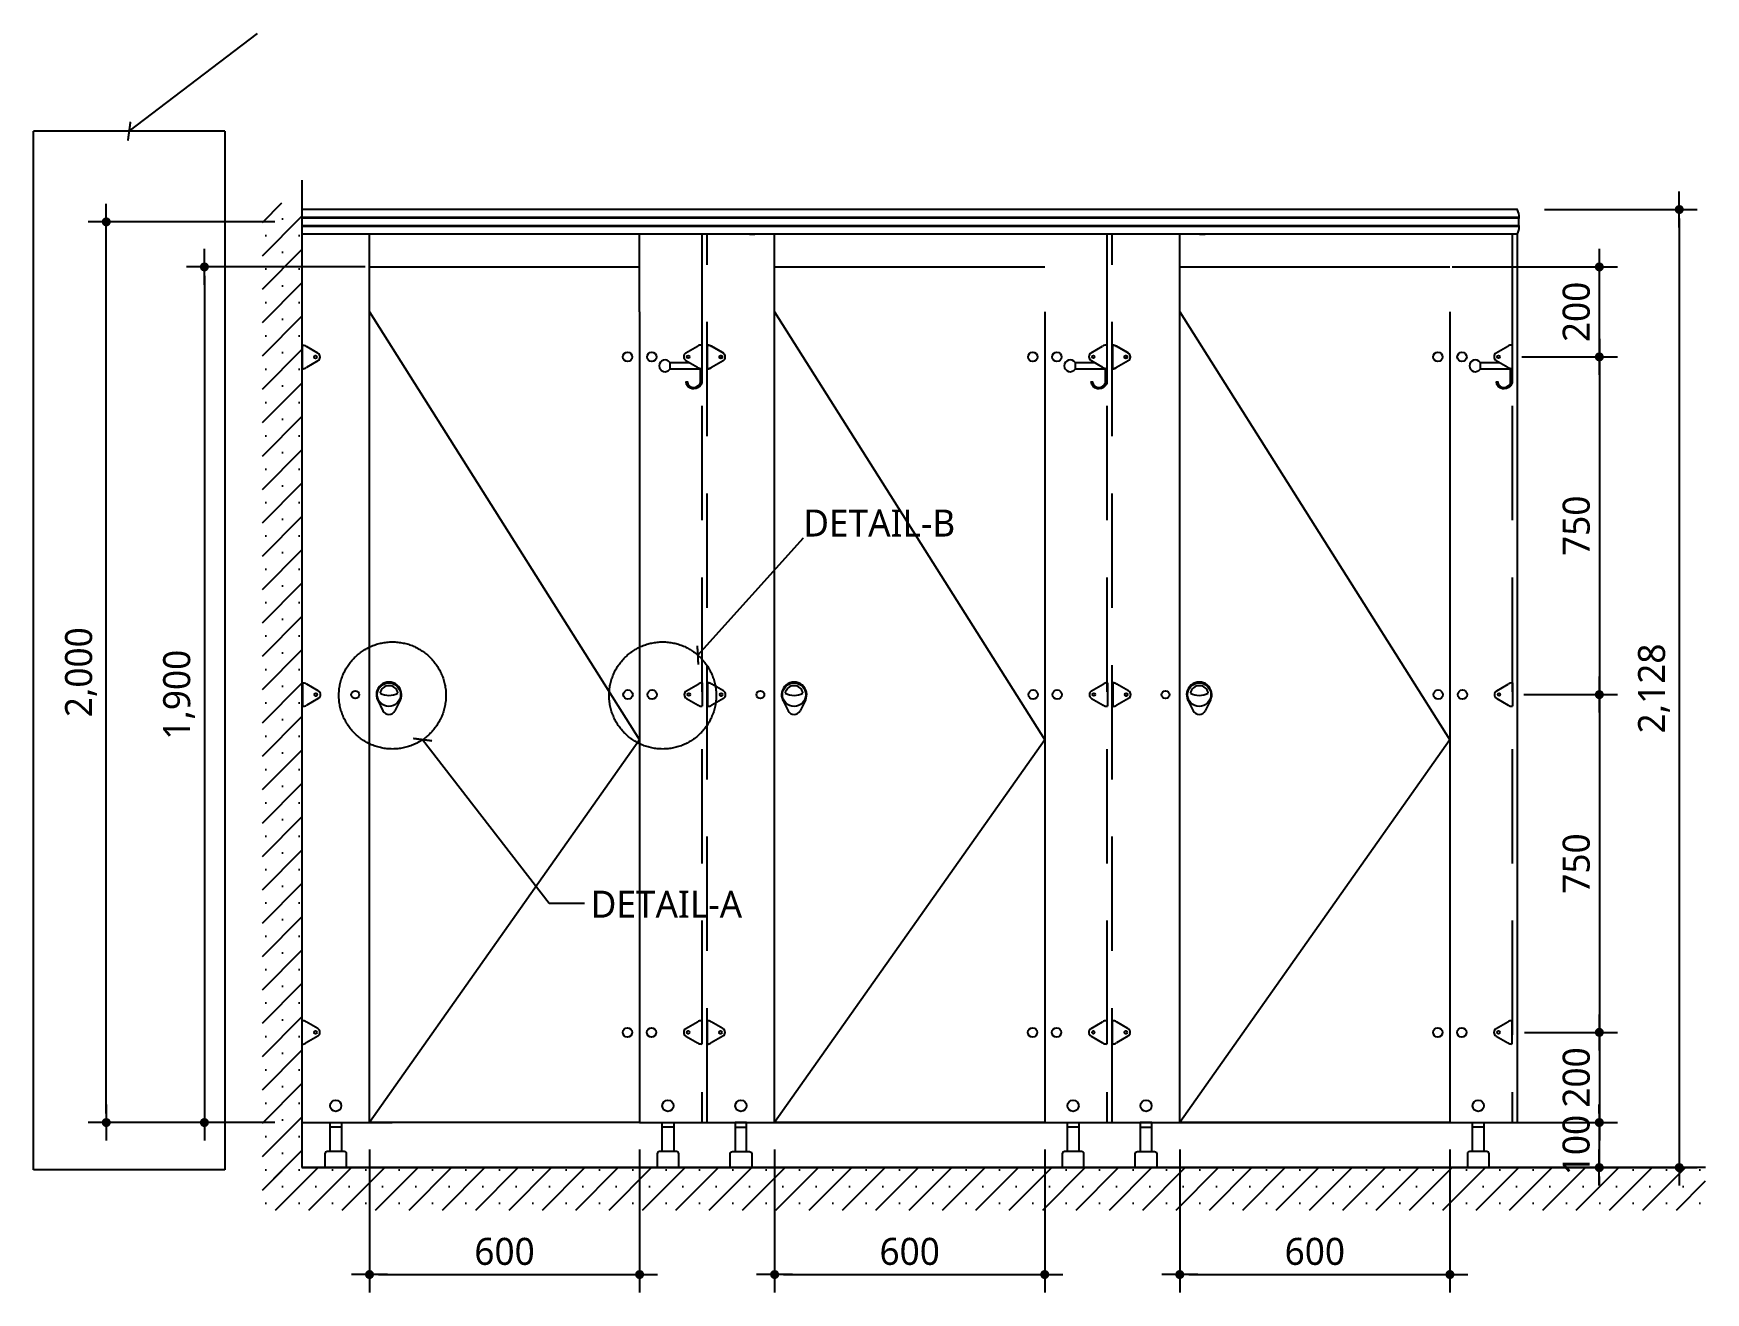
# Model space of a CAD drawing. Header units: millimetres. Extents: x 1125 to 16121, y 592 to 10995.
# Drawn here: x 10039 to 13754, y 4093 to 6889 of the extents above; entities that cross this region are included whole.
import ezdxf

# ---------------------------------------------------------------- set-up
doc = ezdxf.new("R2010")
doc.units = ezdxf.units.MM
doc.header["$LTSCALE"] = 20
doc.linetypes.add('CENTERX2', pattern=[101.6, 63.5, -12.7, 12.7, -12.7])
doc.linetypes.add('HIDDENX2', pattern=[19.05, 12.7, -6.35])
doc.layers.get('Defpoints').update_dxf_attribs({"color": 137})
for name, color, linetype in [('CL', 2, 'Continuous'), ('DEFAULT', 4, 'Continuous'), ('DIM', 7, 'Continuous'), ('HAT', 5, 'Continuous'), ('MAKE2D_VISIBLE_LINES', 7, 'Continuous'), ('SYM', 7, 'Continuous')]:
    doc.layers.add(name, color=color, linetype=linetype)
doc.styles.add('ARIAL', font='malgun.ttf')
doc.styles.add('굴림체(옥산)', font='malgun.ttf')
doc.styles.add('맑은고딕', font='malgun.ttf')
doc.dimstyles.new('CJA-1', dxfattribs={"dimscale": 50, "dimtxt": 3, "dimasz": 1, "dimexe": 2, "dimexo": 3, "dimgap": 1, "dimtad": 1, "dimdec": 0, "dimdsep": 46, "dimlunit": 6, "dimtxsty": '굴림체(옥산)', "dimblk": 'CJDOT', "dimcen": 0.09, "dimclrd": 256, "dimclre": 256, "dimclrt": 3, "dimazin": 2, "dimtfac": 1, "dimtdec": 0, "dimtix": 1, "dimtmove": 2, "dimatfit": 3, "dimldrblk": 'CJDOT', "dimfxl": 1, "dimtolj": 1, "dimtzin": 0, "dimarcsym": 0})
doc.dimstyles.new('DIM-1', dxfattribs={"dimtxt": 3, "dimasz": 1.5, "dimexe": 1, "dimexo": 1.5, "dimgap": 1, "dimtad": 1, "dimdec": 0, "dimdsep": 46, "dimtxsty": 'ARIAL', "dimblk1": 'ARCHTICK', "dimblk2": 'ARCHTICK', "dimsah": 1, "dimcen": 0, "dimclrd": 256, "dimclre": 256, "dimclrt": 3, "dimazin": 2, "dimtfac": 1, "dimtdec": 0, "dimtix": 1, "dimtmove": 2, "dimatfit": 3, "dimldrblk": 'ARCHTICK', "dimfxl": 1, "dimtolj": 1, "dimtzin": 0, "dimarcsym": 0})
pattern_1 = [(45, (-141767.73, -26787.91), (-37.043556, 37.043556), []), (45, (-141730.69, -26787.91), (-37.043556, 37.043556), [0, -52.3875])]

# ---------------------------------------------------------------- blocks, each defined once
blk = doc.blocks.new('CJDOT')
blk.add_line((-2, 0), (2, 0))
at = {"const_width": 0.5}
blk.add_lwpolyline([(-0.25, 0, 1), (0.25, 0, 1)], format="xyb", close=True, dxfattribs=at)
blk = doc.blocks.new('*D5')
at = {"layer": 'Defpoints', "color": 0, "transparency": 16777216}
for p in [(10835.6, 6370.7), (10418.8, 4470.7), (10635.6, 4470.7)]:
    blk.add_point(p, dxfattribs=at)
at = {"layer": 'DIM', "lineweight": -2, "transparency": 16777216}
for p, q in [((10775.6, 6370.7), (10378.8, 6370.7)), ((10418.8, 6350.7), (10418.8, 4490.7)), ((10575.6, 4470.7), (10378.8, 4470.7))]:
    blk.add_line(p, q, dxfattribs=at)
at = {"layer": 'DIM', "lineweight": -2, "transparency": 16777216, "xscale": 20, "yscale": 20, "zscale": 20}
for p, rotation in [((10418.8, 6370.7), 90), ((10418.8, 4470.7), 270)]:
    blk.add_blockref('CJDOT', p, dxfattribs=dict(at, rotation=rotation))
at = {"layer": 'DIM', "color": 3, "transparency": 16777216, "insert": (10362.6, 5420.7), "char_height": 60, "attachment_point": 5, "rotation": 90, "style": '맑은고딕'}
blk.add_mtext('\\A1;1,900', dxfattribs=at)
blk = doc.blocks.new('*D12')
at = {"layer": 'Defpoints', "color": 0, "transparency": 16777216}
for p in [(10200.8, 6470.7), (10635.6, 6470.7), (10635.6, 4470.7)]:
    blk.add_point(p, dxfattribs=at)
at = {"layer": 'DIM', "lineweight": -2, "transparency": 16777216}
for p, q in [((10575.6, 6470.7), (10160.8, 6470.7)), ((10200.8, 4490.7), (10200.8, 6450.7)), ((10575.6, 4470.7), (10160.8, 4470.7))]:
    blk.add_line(p, q, dxfattribs=at)
at = {"layer": 'DIM', "lineweight": -2, "transparency": 16777216, "xscale": 20, "yscale": 20, "zscale": 20}
for p, rotation in [((10200.8, 6470.7), 90), ((10200.8, 4470.7), 270)]:
    blk.add_blockref('CJDOT', p, dxfattribs=dict(at, rotation=rotation))
at = {"layer": 'DIM', "color": 3, "transparency": 16777216, "insert": (10144.7, 5470.7), "char_height": 60, "attachment_point": 5, "rotation": 90, "style": '맑은고딕'}
blk.add_mtext('\\A1;2,000', dxfattribs=at)
blk = doc.blocks.new('_ArchTick')
at = {"color": 0, "linetype": 'ByBlock', "const_width": 0.15}
blk.add_lwpolyline([(-0.5, -0.5), (0.5, 0.5)], dxfattribs=at)
blk = doc.blocks.new('*D23')
at = {"layer": 'Defpoints', "color": 0, "transparency": 16777216}
for p in [(13336.1, 6498.2), (13254.6, 4370.7), (13695.2, 4370.7)]:
    blk.add_point(p, dxfattribs=at)
at = {"layer": 'DIM', "lineweight": -2, "transparency": 16777216}
for p, q in [((13396.1, 6498.2), (13735.2, 6498.2)), ((13695.2, 6478.2), (13695.2, 4390.7)), ((13314.6, 4370.7), (13735.2, 4370.7))]:
    blk.add_line(p, q, dxfattribs=at)
at = {"layer": 'DIM', "lineweight": -2, "transparency": 16777216, "xscale": 20, "yscale": 20, "zscale": 20}
for p, rotation in [((13695.2, 6498.2), 90), ((13695.2, 4370.7), 270)]:
    blk.add_blockref('CJDOT', p, dxfattribs=dict(at, rotation=rotation))
at = {"layer": 'DIM', "color": 3, "transparency": 16777216, "insert": (13639, 5434.5), "char_height": 60, "attachment_point": 5, "rotation": 90, "style": '맑은고딕'}
blk.add_mtext('\\A1;2,128', dxfattribs=at)
blk = doc.blocks.new('*D24')
at = {"layer": 'Defpoints', "color": 0, "transparency": 16777216}
for p in [(13285.5, 6170.9), (13289.7, 5420.9), (13517.6, 5420.9)]:
    blk.add_point(p, dxfattribs=at)
at = {"layer": 'DIM', "lineweight": -2, "transparency": 16777216}
for p, q in [((13345.5, 6170.9), (13557.6, 6170.9)), ((13517.6, 6150.9), (13517.6, 5440.9)), ((13349.7, 5420.9), (13557.6, 5420.9))]:
    blk.add_line(p, q, dxfattribs=at)
at = {"layer": 'DIM', "lineweight": -2, "transparency": 16777216, "xscale": 20, "yscale": 20, "zscale": 20}
for p, rotation in [((13517.6, 6170.9), 90), ((13517.6, 5420.9), 270)]:
    blk.add_blockref('CJDOT', p, dxfattribs=dict(at, rotation=rotation))
at = {"layer": 'DIM', "color": 3, "transparency": 16777216, "insert": (13466.6, 5795.9), "char_height": 60, "attachment_point": 5, "rotation": 90, "style": '맑은고딕'}
blk.add_mtext('\\A1;750', dxfattribs=at)
blk = doc.blocks.new('*D25')
at = {"layer": 'Defpoints', "color": 0, "transparency": 16777216}
for p in [(10785.6, 4470.7), (11385.6, 4470.7), (11385.6, 4133.2)]:
    blk.add_point(p, dxfattribs=at)
at = {"layer": 'DIM', "lineweight": -2, "transparency": 16777216}
for p, q in [((10785.6, 4410.7), (10785.6, 4093.2)), ((11385.6, 4410.7), (11385.6, 4093.2)), ((10805.6, 4133.2), (11365.6, 4133.2))]:
    blk.add_line(p, q, dxfattribs=at)
at = {"layer": 'DIM', "lineweight": -2, "transparency": 16777216, "xscale": 20, "yscale": 20, "zscale": 20, "rotation": 180}
blk.add_blockref('CJDOT', (10785.6, 4133.2), dxfattribs=at)
at = {"layer": 'DIM', "lineweight": -2, "transparency": 16777216, "xscale": 20, "yscale": 20, "zscale": 20}
blk.add_blockref('CJDOT', (11385.6, 4133.2), dxfattribs=at)
at = {"layer": 'DIM', "color": 3, "transparency": 16777216, "insert": (11085.6, 4184.2), "char_height": 60, "attachment_point": 5, "style": '맑은고딕'}
blk.add_mtext('\\A1;600', dxfattribs=at)
blk = doc.blocks.new('*D26')
at = {"layer": 'Defpoints', "color": 0, "transparency": 16777216}
for p in [(13289.7, 5420.9), (13291.5, 4670.9), (13517.6, 4670.9)]:
    blk.add_point(p, dxfattribs=at)
at = {"layer": 'DIM', "lineweight": -2, "transparency": 16777216}
for p, q in [((13349.7, 5420.9), (13557.6, 5420.9)), ((13517.6, 5400.9), (13517.6, 4690.9)), ((13351.5, 4670.9), (13557.6, 4670.9))]:
    blk.add_line(p, q, dxfattribs=at)
at = {"layer": 'DIM', "lineweight": -2, "transparency": 16777216, "xscale": 20, "yscale": 20, "zscale": 20}
for p, rotation in [((13517.6, 5420.9), 90), ((13517.6, 4670.9), 270)]:
    blk.add_blockref('CJDOT', p, dxfattribs=dict(at, rotation=rotation))
at = {"layer": 'DIM', "color": 3, "transparency": 16777216, "insert": (13466.6, 5045.9), "char_height": 60, "attachment_point": 5, "rotation": 90, "style": '맑은고딕'}
blk.add_mtext('\\A1;750', dxfattribs=at)
blk = doc.blocks.new('*D27')
at = {"layer": 'Defpoints', "color": 0, "transparency": 16777216}
for p in [(13330.5, 4470.7), (13254.6, 4370.7), (13517.5, 4370.7)]:
    blk.add_point(p, dxfattribs=at)
at = {"layer": 'DIM', "lineweight": -2, "transparency": 16777216}
for p, q in [((13517.5, 4490.7), (13517.5, 4510.7)), ((13390.5, 4470.7), (13557.5, 4470.7)), ((13517.5, 4470.7), (13517.5, 4370.7)), ((13314.6, 4370.7), (13557.5, 4370.7)), ((13517.5, 4350.7), (13517.5, 4330.7))]:
    blk.add_line(p, q, dxfattribs=at)
at = {"layer": 'DIM', "lineweight": -2, "transparency": 16777216, "xscale": 20, "yscale": 20, "zscale": 20}
for p, rotation in [((13517.5, 4470.7), 270), ((13517.5, 4370.7), 90)]:
    blk.add_blockref('CJDOT', p, dxfattribs=dict(at, rotation=rotation))
at = {"layer": 'DIM', "color": 3, "transparency": 16777216, "insert": (13466.3, 4420.7), "char_height": 60, "attachment_point": 5, "rotation": 90, "style": '맑은고딕'}
blk.add_mtext('\\A1;100', dxfattribs=at)
blk = doc.blocks.new('*D28')
at = {"layer": 'Defpoints', "color": 0, "transparency": 16777216}
for p in [(13291.5, 4670.9), (13330.5, 4470.7), (13517.6, 4470.7)]:
    blk.add_point(p, dxfattribs=at)
at = {"layer": 'DIM', "lineweight": -2, "transparency": 16777216}
for p, q in [((13351.5, 4670.9), (13557.6, 4670.9)), ((13517.6, 4650.9), (13517.6, 4490.7)), ((13390.5, 4470.7), (13557.6, 4470.7))]:
    blk.add_line(p, q, dxfattribs=at)
at = {"layer": 'DIM', "lineweight": -2, "transparency": 16777216, "xscale": 20, "yscale": 20, "zscale": 20}
for p, rotation in [((13517.6, 4670.9), 90), ((13517.6, 4470.7), 270)]:
    blk.add_blockref('CJDOT', p, dxfattribs=dict(at, rotation=rotation))
at = {"layer": 'DIM', "color": 3, "transparency": 16777216, "insert": (13466.6, 4570.8), "char_height": 60, "attachment_point": 5, "rotation": 90, "style": '맑은고딕'}
blk.add_mtext('\\A1;200', dxfattribs=at)
blk = doc.blocks.new('*D29')
at = {"layer": 'Defpoints', "color": 0, "transparency": 16777216}
for p in [(13130.5, 6370.7), (13517.6, 6370.7), (13405.5, 6170.9)]:
    blk.add_point(p, dxfattribs=at)
at = {"layer": 'DIM', "lineweight": -2, "transparency": 16777216}
for p, q in [((13190.5, 6370.7), (13557.6, 6370.7)), ((13517.6, 6190.9), (13517.6, 6350.7)), ((13465.5, 6170.9), (13557.6, 6170.9))]:
    blk.add_line(p, q, dxfattribs=at)
at = {"layer": 'DIM', "lineweight": -2, "transparency": 16777216, "xscale": 20, "yscale": 20, "zscale": 20}
for p, rotation in [((13517.6, 6370.7), 90), ((13517.6, 6170.9), 270)]:
    blk.add_blockref('CJDOT', p, dxfattribs=dict(at, rotation=rotation))
at = {"layer": 'DIM', "color": 3, "transparency": 16777216, "insert": (13466.6, 6270.8), "char_height": 60, "attachment_point": 5, "rotation": 90, "style": '맑은고딕'}
blk.add_mtext('\\A1;200', dxfattribs=at)
blk = doc.blocks.new('*D35')
at = {"layer": 'Defpoints', "color": 0, "transparency": 16777216}
for p in [(11685.6, 4470.7), (12285.6, 4470.7), (12285.6, 4133.2)]:
    blk.add_point(p, dxfattribs=at)
at = {"layer": 'DIM', "lineweight": -2, "transparency": 16777216}
for p, q in [((11685.6, 4410.7), (11685.6, 4093.2)), ((12285.6, 4410.7), (12285.6, 4093.2)), ((11705.6, 4133.2), (12265.6, 4133.2))]:
    blk.add_line(p, q, dxfattribs=at)
at = {"layer": 'DIM', "lineweight": -2, "transparency": 16777216, "xscale": 20, "yscale": 20, "zscale": 20, "rotation": 180}
blk.add_blockref('CJDOT', (11685.6, 4133.2), dxfattribs=at)
at = {"layer": 'DIM', "lineweight": -2, "transparency": 16777216, "xscale": 20, "yscale": 20, "zscale": 20}
blk.add_blockref('CJDOT', (12285.6, 4133.2), dxfattribs=at)
at = {"layer": 'DIM', "color": 3, "transparency": 16777216, "insert": (11985.6, 4184.2), "char_height": 60, "attachment_point": 5, "style": '맑은고딕'}
blk.add_mtext('\\A1;600', dxfattribs=at)
blk = doc.blocks.new('*D36')
at = {"layer": 'Defpoints', "color": 0, "transparency": 16777216}
for p in [(12585.6, 4470.7), (13185.6, 4470.7), (13185.6, 4133.2)]:
    blk.add_point(p, dxfattribs=at)
at = {"layer": 'DIM', "lineweight": -2, "transparency": 16777216}
for p, q in [((12585.6, 4410.7), (12585.6, 4093.2)), ((13185.6, 4410.7), (13185.6, 4093.2)), ((12605.6, 4133.2), (13165.6, 4133.2))]:
    blk.add_line(p, q, dxfattribs=at)
at = {"layer": 'DIM', "lineweight": -2, "transparency": 16777216, "xscale": 20, "yscale": 20, "zscale": 20, "rotation": 180}
blk.add_blockref('CJDOT', (12585.6, 4133.2), dxfattribs=at)
at = {"layer": 'DIM', "lineweight": -2, "transparency": 16777216, "xscale": 20, "yscale": 20, "zscale": 20}
blk.add_blockref('CJDOT', (13185.6, 4133.2), dxfattribs=at)
at = {"layer": 'DIM', "color": 3, "transparency": 16777216, "insert": (12885.6, 4184.2), "char_height": 60, "attachment_point": 5, "style": '맑은고딕'}
blk.add_mtext('\\A1;600', dxfattribs=at)

msp = doc.modelspace()

# ---------------------------------------------------------------- hatches: boundary and pattern name
at = {"layer": 'HAT', "ltscale": 2}
h = msp.add_hatch(dxfattribs=at)
h.set_pattern_fill('SACNCR', color=256, scale=22, style=0)
h.set_pattern_definition(pattern_1)
h.paths.add_polyline_path([(10635.6, 4320.7), (10547.6, 4320.7), (10547.6, 6513), (10635.6, 6513)])
h = msp.add_hatch(dxfattribs=at)
h.set_pattern_fill('SACNCR', color=256, scale=22, style=0)
h.set_pattern_definition(pattern_1)
h.paths.add_polyline_path([(10547.6, 4276.2), (13753.6, 4276.2), (13753.6, 4370.7), (10547.6, 4370.7)])

# ---------------------------------------------------------------- linework, layer by layer
at = {"color": 0}
for p, q in [((10670.9, 6179.3), (10645.3, 6194.1)), ((11488.6, 6179.9), (11514.2, 6194.7)), ((11570.9, 6179.7), (11545.3, 6194.5)), ((11570.9, 6179.3), (11545.3, 6194.1)), ((12388.6, 6179.9), (12414.2, 6194.7)), ((12470.9, 6179.7), (12445.3, 6194.5)), ((12470.9, 6179.3), (12445.3, 6194.1)), ((13288.6, 6179.9), (13314.2, 6194.7)), ((10670.9, 6162), (10645.3, 6147.1)), ((11488.6, 6162.6), (11514.2, 6147.8)), ((11570.9, 6162.4), (11545.3, 6147.5)), ((11570.9, 6162), (11545.3, 6147.1)), ((12388.6, 6162.6), (12414.2, 6147.8)), ((12470.9, 6162.4), (12445.3, 6147.5)), ((12470.9, 6162), (12445.3, 6147.1)), ((13288.6, 6162.6), (13314.2, 6147.8)), ((10671.7, 5429.5), (10646.1, 5444.3)), ((11489.7, 5429.7), (11515.4, 5444.5)), ((11571.7, 5429.7), (11546.1, 5444.5)), ((11571.7, 5429.5), (11546.1, 5444.3)), ((12389.7, 5429.7), (12415.4, 5444.5)), ((12471.7, 5429.7), (12446.1, 5444.5)), ((12471.7, 5429.5), (12446.1, 5444.3)), ((13289.7, 5429.7), (13315.4, 5444.5)), ((10671.7, 5412.2), (10646.1, 5397.4)), ((11489.7, 5412.4), (11515.4, 5397.5)), ((11571.7, 5412.4), (11546.1, 5397.5)), ((11571.7, 5412.2), (11546.1, 5397.4)), ((12389.7, 5412.4), (12415.4, 5397.5)), ((12471.7, 5412.4), (12446.1, 5397.5)), ((12471.7, 5412.2), (12446.1, 5397.4)), ((13289.7, 5412.4), (13315.4, 5397.5)), ((10670.5, 4679.6), (10644.8, 4694.4)), ((11488.5, 4679.7), (11514.2, 4694.5)), ((11570.5, 4679.7), (11544.8, 4694.5)), ((11570.5, 4679.6), (11544.8, 4694.4)), ((12388.5, 4679.7), (12414.2, 4694.5)), ((12470.5, 4679.7), (12444.8, 4694.5)), ((12470.5, 4679.6), (12444.8, 4694.4)), ((13288.5, 4679.7), (13314.2, 4694.5)), ((10670.5, 4662.3), (10644.8, 4647.4)), ((11488.5, 4662.4), (11514.2, 4647.5)), ((11570.5, 4662.4), (11544.8, 4647.5)), ((11570.5, 4662.3), (11544.8, 4647.4)), ((12388.5, 4662.4), (12414.2, 4647.5)), ((12470.5, 4662.4), (12444.8, 4647.5)), ((12470.5, 4662.3), (12444.8, 4647.4)), ((13288.5, 4662.4), (13314.2, 4647.5))]:
    msp.add_line(p, q, dxfattribs=at)
for p, q in [((10803.8, 5408.3), (10815.4, 5385.1)), ((10853.8, 5408.3), (10842.2, 5385.1)), ((11703.8, 5408.3), (11715.4, 5385.1)), ((11753.8, 5408.3), (11742.2, 5385.1)), ((12603.8, 5408.3), (12615.4, 5385.1)), ((12653.8, 5408.3), (12642.2, 5385.1))]:
    msp.add_line(p, q)
for centre in [(11493.6, 6171.3), (11565.9, 6171), (12393.6, 6171.3), (12465.9, 6171), (13293.6, 6171.3), (11494.7, 5421), (11566.7, 5421), (12394.7, 5421), (12466.7, 5421), (13294.7, 5421), (11493.5, 4671), (11565.5, 4671), (12393.5, 4671), (12465.5, 4671), (13293.5, 4671)]:
    msp.add_circle(centre, 3, dxfattribs=at)
for centre in [(10828.8, 5420.8), (11728.8, 5420.8), (12628.8, 5420.8)]:
    msp.add_circle(centre, 26)
for centre, radius, start, end in [((10635.9, 6178), 18.7, 60, 90), ((10665.9, 6170.6), 10, 300, 60), ((11493.6, 6171.3), 10, 120, 240), ((11523.6, 6178.6), 18.7, 90, 120), ((11535.9, 6178.3), 18.7, 60, 90), ((11535.9, 6178), 18.7, 60, 90), ((11565.9, 6171), 10, 300, 60), ((11565.9, 6170.6), 10, 300, 60), ((12393.6, 6171.3), 10, 120, 240), ((12423.6, 6178.6), 18.7, 90, 120), ((12435.9, 6178.3), 18.7, 60, 90), ((12435.9, 6178), 18.7, 60, 90), ((12465.9, 6171), 10, 300, 60), ((12465.9, 6170.6), 10, 300, 60), ((13293.6, 6171.3), 10, 120, 240), ((13323.6, 6178.6), 18.7, 90, 120), ((10635.9, 6163.3), 18.7, 270, 300), ((11523.6, 6163.9), 18.7, 240, 270), ((11523.6, 6163.9), 18.7, 269.998, 270), ((11535.9, 6163.7), 18.7, 270, 300), ((11535.9, 6163.3), 18.7, 270, 300), ((12423.6, 6163.9), 18.7, 240, 270), ((12423.6, 6163.9), 18.7, 269.998, 270), ((12435.9, 6163.7), 18.7, 270, 300), ((12435.9, 6163.3), 18.7, 270, 300), ((13323.6, 6163.9), 18.7, 240, 270), ((13323.6, 6163.9), 18.7, 269.998, 270), ((10636.7, 5428.2), 18.7, 60, 90), ((10666.7, 5420.9), 10, 300, 60), ((11494.7, 5421), 10, 120, 240), ((11524.7, 5428.3), 18.7, 90, 120), ((11536.7, 5428.3), 18.7, 60, 90), ((11536.7, 5428.2), 18.7, 60, 90), ((11566.7, 5421), 10, 300, 60), ((11566.7, 5420.9), 10, 300, 60), ((12394.7, 5421), 10, 120, 240), ((12424.7, 5428.3), 18.7, 90, 120), ((12436.7, 5428.3), 18.7, 60, 90), ((12436.7, 5428.2), 18.7, 60, 90), ((12466.7, 5421), 10, 300, 60), ((12466.7, 5420.9), 10, 300, 60), ((13294.7, 5421), 10, 120, 240), ((13324.7, 5428.3), 18.7, 90, 120), ((10636.7, 5413.5), 18.7, 270, 300), ((11524.7, 5413.7), 18.7, 240, 270), ((11536.7, 5413.7), 18.7, 270, 300), ((11536.7, 5413.5), 18.7, 270, 300), ((12424.7, 5413.7), 18.7, 240, 270), ((12436.7, 5413.7), 18.7, 270, 300), ((12436.7, 5413.5), 18.7, 270, 300), ((13324.7, 5413.7), 18.7, 240, 270), ((10635.5, 4678.2), 18.7, 60, 90), ((11523.5, 4678.3), 18.7, 90, 120), ((11535.5, 4678.3), 18.7, 60, 90), ((11535.5, 4678.2), 18.7, 60, 90), ((12423.5, 4678.3), 18.7, 90, 120), ((12435.5, 4678.3), 18.7, 60, 90), ((12435.5, 4678.2), 18.7, 60, 90), ((13323.5, 4678.3), 18.7, 90, 120), ((10635.5, 4663.6), 18.7, 270, 300), ((10665.5, 4670.9), 10, 300, 60), ((11493.5, 4671), 10, 120, 240), ((11523.5, 4663.7), 18.7, 240, 270), ((11535.5, 4663.7), 18.7, 270, 300), ((11535.5, 4663.6), 18.7, 270, 300), ((11565.5, 4671), 10, 300, 60), ((11565.5, 4670.9), 10, 300, 60), ((12393.5, 4671), 10, 120, 240), ((12423.5, 4663.7), 18.7, 240, 270), ((12435.5, 4663.7), 18.7, 270, 300), ((12435.5, 4663.6), 18.7, 270, 300), ((12465.5, 4671), 10, 300, 60), ((12465.5, 4670.9), 10, 300, 60), ((13293.5, 4671), 10, 120, 240), ((13323.5, 4663.7), 18.7, 240, 270)]:
    msp.add_arc(centre, radius, start, end, dxfattribs=at)
for centre, radius, start, end in [((11442.1, 6151.1), 13, 33.8622, 326.1378), ((12342.1, 6151.1), 13, 33.8622, 326.1378), ((13242.1, 6151.1), 13, 33.8622, 326.1378), ((10828.8, 5420.8), 28, 333.3669, 206.6331), ((10828.8, 5420.8), 20, 10.2497, 169.7503), ((10828.8, 5458.1), 39, 239.6928, 300.3072), ((11728.8, 5420.8), 28, 333.3669, 206.6331), ((11728.8, 5420.8), 20, 10.2497, 169.7503), ((11728.8, 5458.1), 39, 239.6928, 300.3072), ((12628.8, 5420.8), 28, 333.3669, 206.6331), ((12628.8, 5420.8), 20, 10.2497, 169.7503), ((12628.8, 5458.1), 39, 239.6928, 300.3072), ((10828.8, 5391.8), 15, 206.6331, 333.3669), ((11728.8, 5391.8), 15, 206.6331, 333.3669), ((12628.8, 5391.8), 15, 206.6331, 333.3669)]:
    msp.add_arc(centre, radius, start, end)
at = {"layer": 'CL', "ltscale": 2}
msp.add_line((10635.6, 4370.7), (13453.6, 4370.7), dxfattribs=at)
at = {"layer": 'DEFAULT', "ltscale": 2}
for p, q in [((10635.6, 6563), (10635.6, 4370.7)), ((10635.6, 6498.2), (10635.6, 6443.2)), ((11629.6, 6443.2), (11641.6, 6443.2)), ((12629.6, 6443.2), (12641.6, 6443.2)), ((10635.6, 6398.2), (10635.6, 6343.2)), ((11385.6, 6270.7), (11385.6, 4470.7)), ((12285.6, 6270.7), (12285.6, 4470.7)), ((13185.6, 6270.7), (13185.6, 4470.7)), ((10635.9, 6196.6), (10635.9, 6144.6)), ((11523.6, 6197.2), (11523.6, 6145.3)), ((11535.9, 6197), (11535.9, 6145)), ((11535.9, 6196.6), (11535.9, 6144.6)), ((12423.6, 6197.2), (12423.6, 6145.3)), ((12435.9, 6197), (12435.9, 6145)), ((12435.9, 6196.6), (12435.9, 6144.6)), ((13323.6, 6197.2), (13323.6, 6145.3)), ((10636.7, 5446.8), (10636.7, 5394.9)), ((11524.7, 5447), (11524.7, 5395)), ((11536.7, 5447), (11536.7, 5395)), ((11536.7, 5446.8), (11536.7, 5394.9)), ((12424.7, 5447), (12424.7, 5395)), ((12436.7, 5447), (12436.7, 5395)), ((12436.7, 5446.8), (12436.7, 5394.9)), ((13324.7, 5447), (13324.7, 5395)), ((10635.5, 4696.9), (10635.5, 4644.9)), ((11523.5, 4697), (11523.5, 4645)), ((11535.5, 4697), (11535.5, 4645)), ((11535.5, 4696.9), (11535.5, 4644.9)), ((12423.5, 4697), (12423.5, 4645)), ((12435.5, 4697), (12435.5, 4645)), ((12435.5, 4696.9), (12435.5, 4644.9)), ((13323.5, 4697), (13323.5, 4645)), ((11385.6, 4470.7), (11685.6, 4470.7)), ((12285.6, 4470.7), (12585.6, 4470.7)), ((13185.6, 4470.7), (13335.6, 4470.7)), ((13753.6, 4370.7), (10635.6, 4370.7))]:
    msp.add_line(p, q, dxfattribs=at)
at = {"layer": 'DEFAULT', "color": 0}
for p, q in [((10635.6, 6562.5), (10635.6, 4370.7)), ((13335.1, 6498.1), (10635.6, 6498.2)), ((13338.7, 6478.6), (13338.6, 6478.6)), ((13338.7, 6462.6), (13338.7, 6478.6)), ((13338.9, 6479.3), (13339.4, 6479.9)), ((13335.1, 6443.1), (10635.6, 6443.2)), ((10785.6, 4470.7), (10785.6, 6443.2)), ((11385.6, 6270.7), (11385.6, 6443.2)), ((11685.6, 4470.7), (11685.6, 6443.2)), ((12585.6, 4470.7), (12585.6, 6443.2)), ((13335.6, 4470.7), (13335.6, 6443.2)), ((13338.6, 6462.6), (13338.7, 6462.6)), ((13339.4, 6461.4), (13338.9, 6461.9)), ((10785.6, 6370.7), (11385.6, 6370.7)), ((11685.6, 6370.7), (12285.6, 6370.7)), ((12585.6, 6370.7), (13185.6, 6370.7)), ((10635.6, 4470.7), (10835.6, 4470.7)), ((11385.6, 4470.7), (10785.6, 4470.7)), ((11685.6, 4470.7), (13485.6, 4470.7)), ((12285.6, 4470.7), (11685.6, 4470.7)), ((13185.6, 4470.7), (12585.6, 4470.7))]:
    msp.add_line(p, q, dxfattribs=at)
at = {"layer": 'DEFAULT', "color": 0, "ltscale": 80}
for p, q in [((13339.7, 6480.7), (10635.6, 6480.8)), ((13338.7, 6478.6), (10635.6, 6478.7)), ((10635.6, 6462.7), (13338.7, 6462.6)), ((13339.7, 6460.5), (10635.6, 6460.6))]:
    msp.add_line(p, q, dxfattribs=at)
at = {"layer": 'DEFAULT', "linetype": 'HIDDENX2'}
for p, q in [((11523.6, 6443.2), (11523.6, 4470.7)), ((11535.6, 4470.7), (11535.6, 6443.2)), ((12423.6, 6443.2), (12423.6, 4470.7)), ((12435.6, 4470.7), (12435.6, 6443.2)), ((13323.6, 6443.2), (13323.6, 4470.7))]:
    msp.add_line(p, q, dxfattribs=at)
at = {"layer": 'DEFAULT', "linetype": 'CENTERX2', "ltscale": 2}
for p, q in [((10785.6, 6270.7), (11385.6, 5320.7)), ((11685.6, 6270.7), (12285.6, 5320.7)), ((12585.6, 6270.7), (13185.6, 5320.7)), ((11385.6, 5320.7), (10785.6, 4470.7)), ((12285.6, 5320.7), (11685.6, 4470.7)), ((13185.6, 5320.7), (12585.6, 4470.7))]:
    msp.add_line(p, q, dxfattribs=at)
at = {"layer": 'DEFAULT', "linetype": 'ByBlock'}
for p, q in [((11452.9, 6158.6), (11452.9, 6143.6)), ((12352.9, 6158.6), (12352.9, 6143.6)), ((13252.9, 6158.6), (13252.9, 6143.6)), ((10723.3, 4460.7), (10697.9, 4460.7)), ((11461.3, 4460.7), (11435.9, 4460.7)), ((11597.9, 4460.7), (11623.3, 4460.7)), ((12361.3, 4460.7), (12335.9, 4460.7)), ((12497.9, 4460.7), (12523.3, 4460.7)), ((13261.3, 4460.7), (13235.9, 4460.7))]:
    msp.add_line(p, q, dxfattribs=at)
for points in [[(11452.9, 6158.6), (11495.5, 6158.6)], [(11520.6, 6145.5), (11520.6, 6143.6), (11452.9, 6143.6)], [(12352.9, 6158.6), (12395.5, 6158.6)], [(12420.6, 6145.5), (12420.6, 6143.6), (12352.9, 6143.6)], [(13252.9, 6158.6), (13295.5, 6158.6)], [(13320.6, 6145.5), (13320.6, 6143.6), (13252.9, 6143.6)], [(10697.9, 4406.3), (10697.9, 4470.7), (10723.3, 4470.7), (10723.3, 4406.3)], [(11435.9, 4406.3), (11435.9, 4470.7), (11461.3, 4470.7), (11461.3, 4406.3)], [(11623.3, 4406.3), (11623.3, 4470.7), (11597.9, 4470.7), (11597.9, 4406.3)], [(12335.9, 4406.3), (12335.9, 4470.7), (12361.3, 4470.7), (12361.3, 4406.3)], [(12523.3, 4406.3), (12523.3, 4470.7), (12497.9, 4470.7), (12497.9, 4406.3)], [(13235.9, 4406.3), (13235.9, 4470.7), (13261.3, 4470.7), (13261.3, 4406.3)]]:
    msp.add_lwpolyline(points, dxfattribs=at)
for points in [[(11523.6, 6160.9), (11523.6, 6113.6, -0.112209), (11522.8, 6110.6, -0.2898), (11506.3, 6100.3), (11502.6, 6100.3, -0.387853), (11489, 6115.3), (11492, 6115.3), (11492, 6114.3), (11492.2, 6113.2), (11492.5, 6112.2), (11492.9, 6111.2), (11494, 6109.2), (11495.4, 6107.4), (11497, 6105.9), (11498.9, 6104.6), (11499.8, 6104.1), (11500.8, 6103.7), (11501.8, 6103.4), (11502.8, 6103.3), (11506.3, 6103.3, 0.267334), (11520, 6111.8), (11520.1, 6111.9), (11520.1, 6112, 0.104071), (11520.6, 6113.7), (11520.6, 6145.5)], [(12423.6, 6160.9), (12423.6, 6113.6, -0.112209), (12422.8, 6110.6, -0.2898), (12406.3, 6100.3), (12402.6, 6100.3, -0.387853), (12389, 6115.3), (12392, 6115.3), (12392, 6114.3), (12392.2, 6113.2), (12392.5, 6112.2), (12392.9, 6111.2), (12394, 6109.2), (12395.4, 6107.4), (12397, 6105.9), (12398.9, 6104.6), (12399.8, 6104.1), (12400.8, 6103.7), (12401.8, 6103.4), (12402.8, 6103.3), (12406.3, 6103.3, 0.267334), (12420, 6111.8), (12420.1, 6111.9), (12420.1, 6112, 0.104071), (12420.6, 6113.7), (12420.6, 6145.5)], [(13323.6, 6160.9), (13323.6, 6113.6, -0.112209), (13322.8, 6110.6, -0.2898), (13306.3, 6100.3), (13302.6, 6100.3, -0.387853), (13289, 6115.3), (13292, 6115.3), (13292, 6114.3), (13292.2, 6113.2), (13292.5, 6112.2), (13292.9, 6111.2), (13294, 6109.2), (13295.4, 6107.4), (13297, 6105.9), (13298.9, 6104.6), (13299.8, 6104.1), (13300.8, 6103.7), (13301.8, 6103.4), (13302.8, 6103.3), (13306.3, 6103.3, 0.267334), (13320, 6111.8), (13320.1, 6111.9), (13320.1, 6112, 0.104071), (13320.6, 6113.7), (13320.6, 6145.5)]]:
    msp.add_lwpolyline(points, format="xyb", dxfattribs=at)
at = {"layer": 'DEFAULT'}
for points in [[(10686.6, 4401.3), (10686.6, 4370.7), (10734.6, 4370.7), (10734.6, 4401.3, 0.414214), (10729.6, 4406.3), (10691.6, 4406.3, 0.414214), (10686.6, 4401.3)], [(11424.6, 4401.3), (11424.6, 4370.7), (11472.6, 4370.7), (11472.6, 4401.3, 0.414214), (11467.6, 4406.3), (11429.6, 4406.3, 0.414214), (11424.6, 4401.3)], [(11634.6, 4401.3), (11634.6, 4370.7), (11586.6, 4370.7), (11586.6, 4401.3, -0.414214), (11591.6, 4406.3), (11629.6, 4406.3, -0.414214), (11634.6, 4401.3)], [(12324.6, 4401.3), (12324.6, 4370.7), (12372.6, 4370.7), (12372.6, 4401.3, 0.414214), (12367.6, 4406.3), (12329.6, 4406.3, 0.414214), (12324.6, 4401.3)], [(12534.6, 4401.3), (12534.6, 4370.7), (12486.6, 4370.7), (12486.6, 4401.3, -0.414214), (12491.6, 4406.3), (12529.6, 4406.3, -0.414214), (12534.6, 4401.3)], [(13224.6, 4401.3), (13224.6, 4370.7), (13272.6, 4370.7), (13272.6, 4401.3, 0.414214), (13267.6, 4406.3), (13229.6, 4406.3, 0.414214), (13224.6, 4401.3)]]:
    msp.add_lwpolyline(points, format="xyb", dxfattribs=at)
for centre, radius in [((10665.9, 6170.6), 3.12), ((11359, 6170.9), 10.4), ((11412.5, 6170.9), 10.4), ((11565.9, 6170.6), 3.12), ((12259, 6170.9), 10.4), ((12312.5, 6170.9), 10.4), ((12465.9, 6170.6), 3.12), ((13159, 6170.9), 10.4), ((13212.5, 6170.9), 10.4), ((10666.7, 5420.9), 3.12), ((10666.7, 5420.9), 3.12), ((11359.8, 5420.9), 10.4), ((11413.3, 5420.9), 10.4), ((11566.7, 5420.9), 3.12), ((11566.7, 5420.9), 3.12), ((12259.8, 5420.9), 10.4), ((12313.3, 5420.9), 10.4), ((12466.7, 5420.9), 3.12), ((12466.7, 5420.9), 3.12), ((13159.8, 5420.9), 10.4), ((13213.3, 5420.9), 10.4), ((11358.5, 4670.9), 10.4), ((11412, 4670.9), 10.4), ((12258.5, 4670.9), 10.4), ((12312, 4670.9), 10.4), ((13158.5, 4670.9), 10.4), ((13212, 4670.9), 10.4), ((10665.5, 4670.9), 3.12), ((10665.5, 4670.9), 3.12), ((11565.5, 4670.9), 3.12), ((11565.5, 4670.9), 3.12), ((12465.5, 4670.9), 3.12), ((12465.5, 4670.9), 3.12), ((10710.5, 4508.1), 12.5), ((11448.5, 4508.1), 12.5), ((11610.6, 4508.1), 12.5), ((12348.5, 4508.1), 12.5), ((12510.6, 4508.1), 12.5), ((13248.5, 4508.1), 12.5)]:
    msp.add_circle(centre, radius, dxfattribs=at)
at = {"layer": 'DEFAULT', "color": 0}
for centre, radius, start, end in [((13335.1, 6497.1), 1, 19.0514, 90), ((13266.5, 6473.5), 73.6, 5.6219, 19.0019), ((13339.6, 6478.6), 1, 135, 180), ((13338.7, 6480.6), 1, 315, 5.7552), ((13335.1, 6444.1), 1, 270, 340.9486), ((13266.5, 6467.8), 73.6, 340.9981, 354.3781), ((13339.6, 6462.6), 1, 180, 225), ((13338.7, 6460.6), 1, 354.2448, 45)]:
    msp.add_arc(centre, radius, start, end, dxfattribs=at)
at = {"layer": 'DIM', "linetype": 'CENTERX2', "ltscale": 2}
for p, q in [((10039, 4365.8), (10039, 6672)), ((10464.3, 6672), (10039, 6672)), ((10464.3, 6672), (10464.3, 4365.8)), ((10464.3, 4365.8), (10039, 4365.8))]:
    msp.add_line(p, q, dxfattribs=at)
for centre in [(10836.5, 5419.1), (11436.8, 5419.1)]:
    msp.add_circle(centre, 118.9, dxfattribs=at)
at = {"layer": 'MAKE2D_VISIBLE_LINES', "linetype": 'ByBlock'}
for centre in [(10753.9, 5420.8), (11653.9, 5420.8), (12553.9, 5420.8)]:
    msp.add_circle(centre, 8.75, dxfattribs=at)

# ---------------------------------------------------------------- texts
at = {"layer": 'SYM', "color": 3, "style": '맑은고딕'}
for s, p in [('DETAIL-B', (11749.3, 5772)), ('DETAIL-A', (11277, 4925.5))]:
    msp.add_text(s, height=60, dxfattribs=at).set_placement(p)

# ---------------------------------------------------------------- dimensions: what is measured, and where the dimension line sits
at = {"layer": 'DIM'}
for base, p1, p2, picture, middle in [((13695.1526781, 4370.7113582), (13336.0768009, 6498.2113582), (13254.5501146, 4370.7113582), '*D23', (13638.957026, 5434.4613582)), ((10200.8, 6470.7), (10635.6, 4470.7), (10635.6, 6470.7), '*D12', (10144.7, 5470.7)), ((10418.8, 4470.7), (10835.6, 6370.7), (10635.6, 4470.7), '*D5', (10362.6, 5420.7)), ((13517.6, 6370.7), (13405.5, 6170.9), (13130.5, 6370.7), '*D29', (13466.6, 6270.8)), ((13517.6, 5420.9), (13285.5, 6170.9), (13289.7, 5420.9), '*D24', (13466.6, 5795.9)), ((13517.6, 4670.9), (13289.7, 5420.9), (13291.5, 4670.9), '*D26', (13466.6, 5045.9)), ((13517.6, 4470.7), (13291.5, 4670.9), (13330.5, 4470.7), '*D28', (13466.6, 4570.8)), ((13517.5, 4370.7), (13330.5, 4470.7), (13254.6, 4370.7), '*D27', (13466.3, 4420.7))]:
    dim = msp.add_linear_dim(base=base, p1=p1, p2=p2, angle=90, dimstyle='CJA-1', override={"dimscale": 20, "dimtxsty": '맑은고딕'}, dxfattribs=at)
    dim.commit()
    dim.dimension.update_dxf_attribs({"geometry": picture, "text_midpoint": middle})
for base, p1, p2, picture, middle in [((11385.6, 4133.2), (10785.6, 4470.7), (11385.6, 4470.7), '*D25', (11085.6, 4184.2)), ((12285.6, 4133.2), (11685.6, 4470.7), (12285.6, 4470.7), '*D35', (11985.6, 4184.2)), ((13185.6, 4133.2), (12585.6, 4470.7), (13185.6, 4470.7), '*D36', (12885.6, 4184.2))]:
    dim = msp.add_linear_dim(base=base, p1=p1, p2=p2, dimstyle='CJA-1', override={"dimscale": 20, "dimtxsty": '맑은고딕'}, dxfattribs=at)
    dim.commit()
    dim.dimension.update_dxf_attribs({"geometry": picture, "text_midpoint": middle})

# ---------------------------------------------------------------- leaders
for points in [[(10251.7, 6672), (10536.8, 6889.1)], [(11514.9, 5508.7), (11749.9, 5769.3)], [(10903.6, 5321), (11184.5, 4957.7), (11263.5, 4957.7)]]:
    msp.add_leader(points, dimstyle='DIM-1', override={"dimscale": 20}, dxfattribs=at)

doc.saveas('drawing.dxf')
